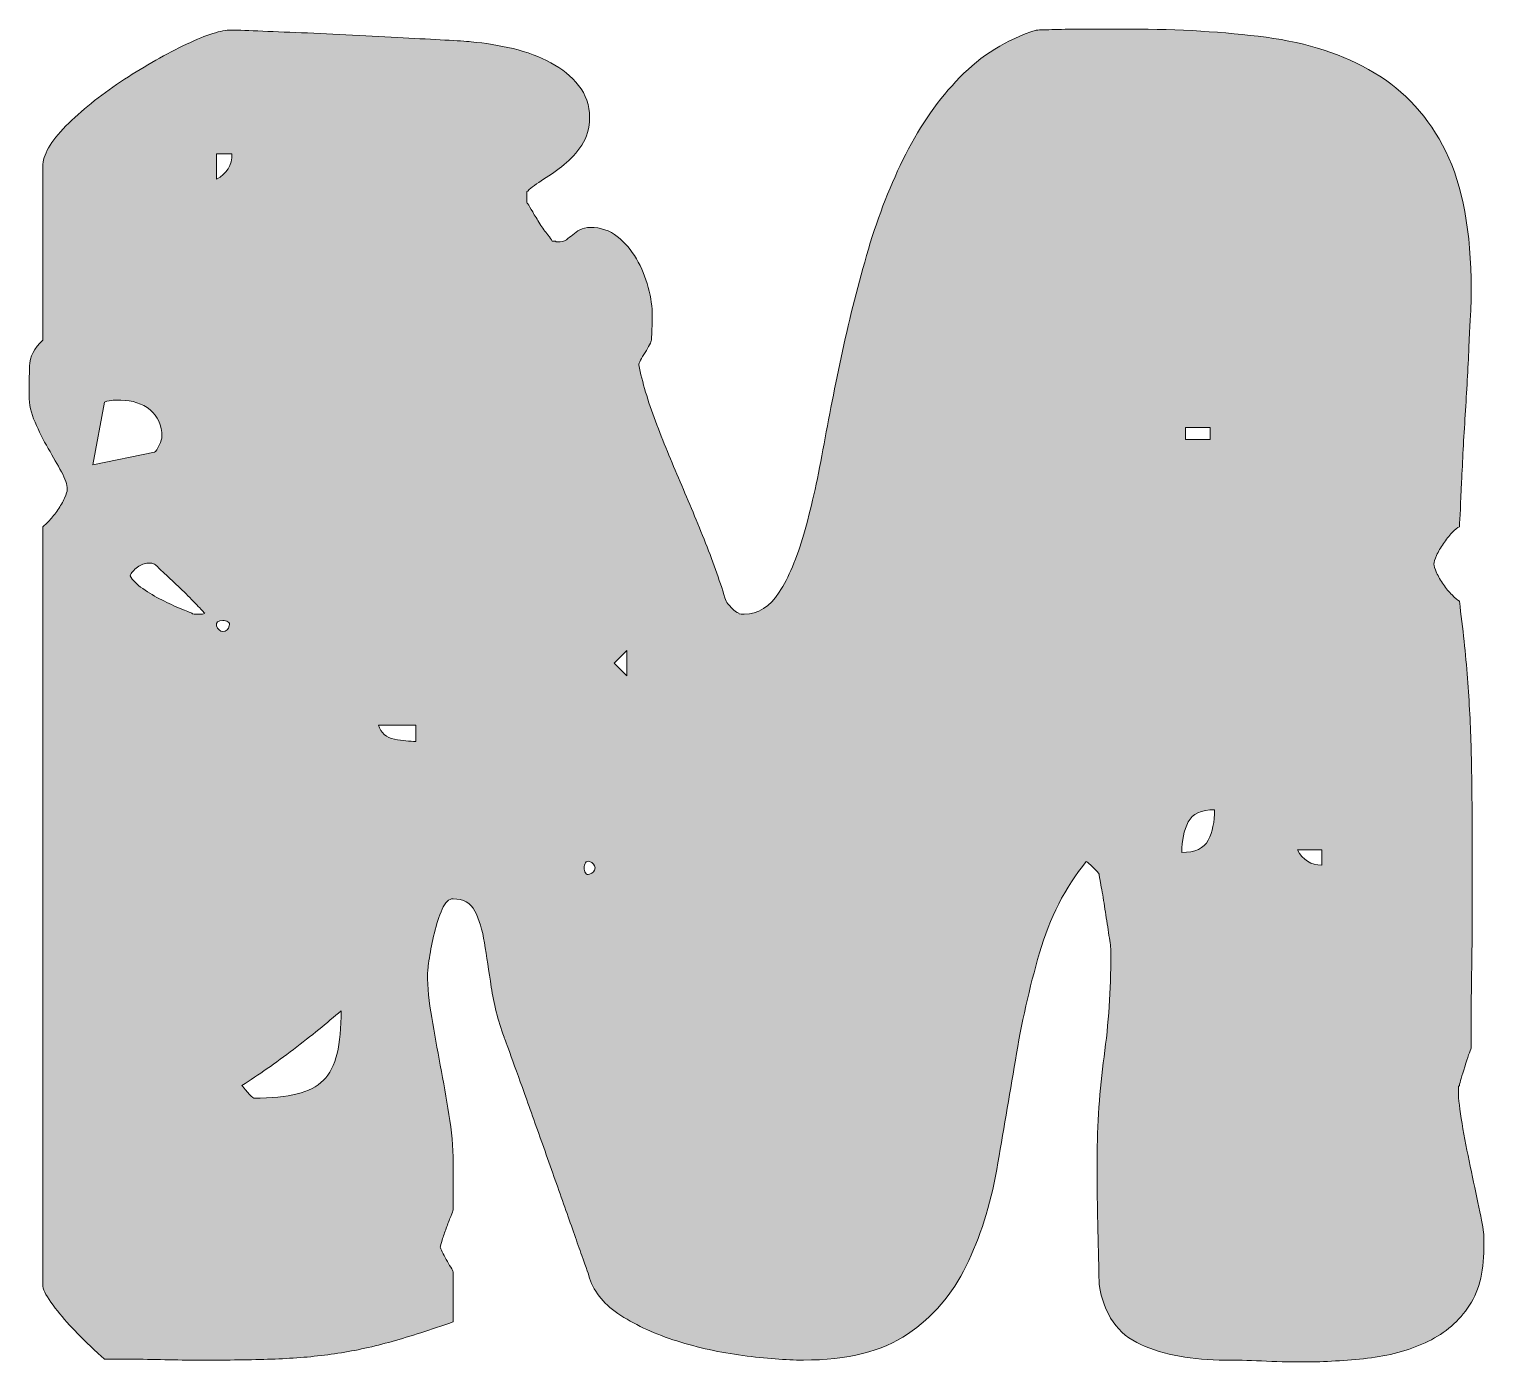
# Model space of a CAD drawing. Header units: inches. Extents: x 187 to 889, y -947 to -118.
# Drawn here: x 410.5 to 495.6, y -766.4 to -688.5 of the extents above; entities that cross this region are included whole.
import ezdxf

# ---------------------------------------------------------------- set-up
doc = ezdxf.new("R2010")
doc.units = ezdxf.units.IN
doc.header["$MEASUREMENT"] = 0
doc.layers.add('Layer 1', color=7, linetype='Continuous')

# ---------------------------------------------------------------- blocks, each defined once
blk = doc.blocks.new('block 33')
at = {"layer": 'Layer 1', "true_color": 0x040404}
h = blk.add_hatch(color=18, dxfattribs=at)
h.dxf.hatch_style = 2
edge = h.paths.add_edge_path()
edge.add_spline(control_points=[(433.777, -743.711), (433.777, -744.528), (433.857, -745.387), (434.017, -746.292), (434.177, -747.197), (434.345, -748.128), (434.522, -749.086), (434.699, -750.044), (434.868, -751.002), (435.028, -751.96), (435.188, -752.918), (435.268, -753.859), (435.268, -754.781), (435.268, -754.781), (435.268, -757.548), (435.268, -757.548), (435.268, -757.585), (435.223, -757.708), (435.135, -757.921), (435.045, -758.134), (434.957, -758.366), (434.868, -758.613), (434.779, -758.862), (434.699, -759.092), (434.629, -759.305), (434.558, -759.518), (434.522, -759.66), (434.522, -759.731), (434.522, -759.767), (434.558, -759.856), (434.629, -759.997), (434.699, -760.139), (434.779, -760.289), (434.868, -760.449), (434.957, -760.609), (435.045, -760.761), (435.135, -760.901), (435.223, -761.044), (435.268, -761.133), (435.268, -761.168), (435.268, -761.168), (435.268, -764.095), (435.268, -764.095), (433.954, -764.557), (432.766, -764.939), (431.702, -765.239), (430.637, -765.539), (429.581, -765.771), (428.535, -765.931), (427.488, -766.091), (426.406, -766.197), (425.288, -766.25), (424.171, -766.304), (422.884, -766.33), (421.43, -766.33), (421.181, -766.33), (420.746, -766.33), (420.126, -766.33), (419.504, -766.33), (418.848, -766.321), (418.157, -766.304), (417.465, -766.285), (416.808, -766.277), (416.187, -766.277), (415.566, -766.277), (415.131, -766.277), (414.883, -766.277), (414.706, -766.134), (414.421, -765.878), (414.032, -765.505), (413.641, -765.133), (413.242, -764.726), (412.834, -764.281), (412.426, -763.838), (412.063, -763.395), (411.743, -762.951), (411.424, -762.508), (411.264, -762.162), (411.264, -761.913), (411.264, -761.913), (411.264, -717.578), (411.264, -717.578), (411.371, -717.508), (411.504, -717.384), (411.663, -717.206), (411.823, -717.029), (411.983, -716.826), (412.142, -716.594), (412.302, -716.364), (412.435, -716.134), (412.542, -715.902), (412.648, -715.672), (412.701, -715.503), (412.701, -715.396), (412.701, -715.113), (412.585, -714.767), (412.355, -714.358), (412.124, -713.951), (411.867, -713.499), (411.584, -713.001), (411.299, -712.505), (411.043, -711.99), (410.812, -711.458), (410.582, -710.925), (410.466, -710.412), (410.466, -709.914), (410.466, -709.312), (410.475, -708.736), (410.492, -708.184), (410.511, -707.635), (410.768, -707.129), (411.264, -706.668), (411.264, -706.668), (411.264, -696.502), (411.264, -696.502), (411.264, -695.829), (411.717, -695.038), (412.621, -694.134), (413.526, -693.229), (414.591, -692.37), (415.815, -691.552), (417.039, -690.737), (418.253, -690.035), (419.46, -689.45), (420.667, -688.865), (421.571, -688.555), (422.175, -688.519), (422.529, -688.519), (423.088, -688.538), (423.851, -688.572), (424.614, -688.608), (425.465, -688.644), (426.406, -688.678), (427.346, -688.714), (428.339, -688.758), (429.386, -688.811), (430.433, -688.865), (431.418, -688.918), (432.34, -688.971), (433.262, -689.024), (434.079, -689.07), (434.789, -689.104), (435.498, -689.14), (436.013, -689.176), (436.332, -689.211), (437.148, -689.283), (437.964, -689.416), (438.78, -689.61), (439.596, -689.805), (440.332, -690.081), (440.989, -690.435), (441.645, -690.79), (442.187, -691.233), (442.612, -691.765), (443.038, -692.297), (443.251, -692.919), (443.251, -693.628), (443.251, -694.267), (443.1, -694.808), (442.799, -695.251), (442.496, -695.696), (442.15, -696.076), (441.761, -696.396), (441.37, -696.715), (440.971, -697), (440.563, -697.247), (440.155, -697.496), (439.845, -697.726), (439.632, -697.939), (439.596, -697.939), (439.579, -697.985), (439.579, -698.072), (439.579, -698.161), (439.579, -698.241), (439.579, -698.312), (439.579, -698.348), (439.579, -698.41), (439.579, -698.498), (439.579, -698.587), (439.596, -698.65), (439.632, -698.684), (439.702, -698.791), (439.8, -698.95), (439.925, -699.163), (440.048, -699.376), (440.191, -699.608), (440.35, -699.855), (440.51, -700.104), (440.66, -700.317), (440.803, -700.494), (440.944, -700.672), (441.033, -700.796), (441.069, -700.866), (441.069, -700.866), (441.229, -700.866), (441.229, -700.866), (441.264, -700.866), (441.282, -700.876), (441.282, -700.893), (441.282, -700.912), (441.299, -700.92), (441.335, -700.92), (441.335, -700.92), (441.388, -700.92), (441.388, -700.92), (441.601, -700.92), (441.769, -700.876), (441.894, -700.786), (442.017, -700.699), (442.142, -700.6), (442.266, -700.494), (442.39, -700.387), (442.532, -700.29), (442.692, -700.201), (442.852, -700.114), (443.055, -700.068), (443.304, -700.068), (443.907, -700.068), (444.43, -700.247), (444.874, -700.6), (445.317, -700.956), (445.69, -701.391), (445.992, -701.904), (446.293, -702.419), (446.524, -702.978), (446.684, -703.581), (446.844, -704.185), (446.923, -704.734), (446.923, -705.231), (446.923, -705.409), (446.914, -705.683), (446.897, -706.056), (446.879, -706.428), (446.87, -706.633), (446.87, -706.668), (446.87, -706.704), (446.834, -706.793), (446.764, -706.934), (446.692, -707.076), (446.604, -707.226), (446.498, -707.386), (446.391, -707.546), (446.302, -707.698), (446.231, -707.838), (446.16, -707.981), (446.125, -708.07), (446.125, -708.105), (446.338, -709.135), (446.666, -710.233), (447.11, -711.404), (447.553, -712.575), (448.032, -713.756), (448.547, -714.944), (449.061, -716.134), (449.558, -717.331), (450.037, -718.536), (450.516, -719.743), (450.915, -720.878), (451.234, -721.942), (451.27, -722.015), (451.376, -722.138), (451.554, -722.315), (451.731, -722.494), (451.873, -722.6), (451.98, -722.634), (451.98, -722.67), (452.023, -722.688), (452.113, -722.688), (452.201, -722.688), (452.263, -722.688), (452.299, -722.688), (453.114, -722.688), (453.798, -722.262), (454.348, -721.41), (454.897, -720.559), (455.376, -719.424), (455.785, -718.004), (456.193, -716.586), (456.565, -714.944), (456.903, -713.081), (457.239, -711.218), (457.621, -709.294), (458.047, -707.306), (458.473, -705.32), (458.978, -703.334), (459.564, -701.345), (460.149, -699.359), (460.876, -697.506), (461.746, -695.784), (462.615, -694.063), (463.67, -692.564), (464.913, -691.286), (466.154, -690.009), (467.644, -689.087), (469.383, -688.519), (469.596, -688.519), (469.959, -688.511), (470.474, -688.492), (470.989, -688.475), (471.539, -688.465), (472.124, -688.465), (472.71, -688.465), (473.259, -688.465), (473.774, -688.465), (474.288, -688.465), (474.652, -688.465), (474.865, -688.465), (477.739, -688.465), (480.391, -688.625), (482.822, -688.944), (485.252, -689.264), (487.363, -689.956), (489.156, -691.02), (490.947, -692.085), (492.339, -693.62), (493.334, -695.624), (494.327, -697.629), (494.824, -700.317), (494.824, -703.687), (494.824, -703.687), (494.824, -704.485), (494.824, -704.485), (494.788, -704.983), (494.744, -705.852), (494.691, -707.093), (494.637, -708.336), (494.566, -709.648), (494.478, -711.032), (494.388, -712.416), (494.318, -713.729), (494.265, -714.97), (494.212, -716.213), (494.167, -717.082), (494.132, -717.578), (494.025, -717.614), (493.883, -717.73), (493.706, -717.924), (493.528, -718.12), (493.36, -718.333), (493.2, -718.563), (493.041, -718.795), (492.908, -719.025), (492.801, -719.255), (492.695, -719.487), (492.642, -719.654), (492.642, -719.76), (492.642, -719.867), (492.695, -720.036), (492.801, -720.266), (492.908, -720.498), (493.041, -720.728), (493.2, -720.958), (493.36, -721.19), (493.528, -721.393), (493.706, -721.57), (493.883, -721.749), (494.025, -721.872), (494.132, -721.942), (494.345, -723.539), (494.504, -725.039), (494.611, -726.44), (494.717, -727.843), (494.788, -729.234), (494.824, -730.618), (494.859, -732.002), (494.877, -733.404), (494.877, -734.822), (494.877, -736.242), (494.877, -737.75), (494.877, -739.346), (494.877, -739.666), (494.877, -740.243), (494.877, -741.076), (494.877, -741.91), (494.867, -742.798), (494.85, -743.737), (494.832, -744.678), (494.824, -745.556), (494.824, -746.372), (494.824, -747.189), (494.824, -747.755), (494.824, -748.075), (494.752, -748.253), (494.628, -748.617), (494.451, -749.166), (494.273, -749.717), (494.167, -750.08), (494.132, -750.257), (494.096, -750.293), (494.079, -750.346), (494.079, -750.417), (494.079, -750.489), (494.079, -750.559), (494.079, -750.629), (494.079, -751.055), (494.149, -751.677), (494.292, -752.492), (494.433, -753.31), (494.593, -754.142), (494.771, -754.994), (494.947, -755.845), (495.116, -756.644), (495.276, -757.389), (495.436, -758.134), (495.533, -758.666), (495.569, -758.985), (495.569, -758.985), (495.569, -759.784), (495.569, -759.784), (495.569, -761.24), (495.25, -762.411), (494.611, -763.296), (493.972, -764.184), (493.147, -764.859), (492.136, -765.319), (491.125, -765.779), (489.998, -766.081), (488.756, -766.224), (487.514, -766.364), (486.272, -766.437), (485.031, -766.437), (484.179, -766.437), (483.354, -766.418), (482.556, -766.383), (481.758, -766.347), (481.056, -766.33), (480.454, -766.33), (478.502, -766.33), (476.852, -766.028), (475.504, -765.425), (474.155, -764.823), (473.339, -763.652), (473.056, -761.913), (473.056, -761.629), (473.046, -761.141), (473.029, -760.449), (473.011, -759.757), (472.993, -759.031), (472.976, -758.267), (472.958, -757.505), (472.949, -756.777), (472.949, -756.085), (472.949, -755.393), (472.949, -754.906), (472.949, -754.621), (472.949, -752.528), (473.082, -750.515), (473.348, -748.58), (473.615, -746.647), (473.748, -744.669), (473.748, -742.646), (473.748, -742.646), (473.748, -742.274), (473.748, -742.274), (473.711, -741.99), (473.658, -741.618), (473.588, -741.156), (473.517, -740.696), (473.445, -740.234), (473.375, -739.772), (473.304, -739.312), (473.232, -738.894), (473.162, -738.521), (473.091, -738.149), (473.056, -737.945), (473.056, -737.909), (473.02, -737.839), (472.905, -737.706), (472.71, -737.51), (472.514, -737.316), (472.381, -737.2), (472.311, -737.164), (471.068, -738.691), (470.155, -740.473), (469.57, -742.513), (468.984, -744.555), (468.514, -746.647), (468.159, -748.793), (467.804, -750.941), (467.441, -753.07), (467.068, -755.18), (466.696, -757.292), (466.101, -759.172), (465.285, -760.822), (464.469, -762.472), (463.324, -763.802), (461.852, -764.813), (460.379, -765.825), (458.348, -766.33), (455.758, -766.33), (454.729, -766.33), (453.55, -766.241), (452.219, -766.064), (450.888, -765.885), (449.602, -765.602), (448.36, -765.213), (447.118, -764.823), (446.027, -764.327), (445.087, -763.722), (444.146, -763.12), (443.534, -762.392), (443.251, -761.54), (443.215, -761.399), (443.065, -760.955), (442.799, -760.21), (442.532, -759.464), (442.222, -758.586), (441.867, -757.575), (441.512, -756.564), (441.131, -755.482), (440.723, -754.328), (440.314, -753.177), (439.933, -752.103), (439.579, -751.109), (439.223, -750.116), (438.922, -749.272), (438.674, -748.58), (438.425, -747.889), (438.283, -747.508), (438.248, -747.436), (437.893, -746.444), (437.645, -745.467), (437.503, -744.509), (437.36, -743.551), (437.227, -742.692), (437.104, -741.928), (436.979, -741.165), (436.793, -740.544), (436.545, -740.065), (436.296, -739.586), (435.87, -739.346), (435.268, -739.346), (435.019, -739.346), (434.806, -739.552), (434.629, -739.958), (434.451, -740.367), (434.3, -740.829), (434.177, -741.342), (434.052, -741.857), (433.954, -742.346), (433.884, -742.806), (433.813, -743.268), (433.777, -743.57), (433.777, -743.711)], knot_values=[0, 0, 0, 0, 1, 1, 1, 2, 2, 2, 3, 3, 3, 4, 4, 4, 5, 5, 5, 6, 6, 6, 7, 7, 7, 8, 8, 8, 9, 9, 9, 10, 10, 10, 11, 11, 11, 12, 12, 12, 13, 13, 13, 14, 14, 14, 15, 15, 15, 16, 16, 16, 17, 17, 17, 18, 18, 18, 19, 19, 19, 20, 20, 20, 21, 21, 21, 22, 22, 22, 23, 23, 23, 24, 24, 24, 25, 25, 25, 26, 26, 26, 27, 27, 27, 28, 28, 28, 29, 29, 29, 30, 30, 30, 31, 31, 31, 32, 32, 32, 33, 33, 33, 34, 34, 34, 35, 35, 35, 36, 36, 36, 37, 37, 37, 38, 38, 38, 39, 39, 39, 40, 40, 40, 41, 41, 41, 42, 42, 42, 43, 43, 43, 44, 44, 44, 45, 45, 45, 46, 46, 46, 47, 47, 47, 48, 48, 48, 49, 49, 49, 50, 50, 50, 51, 51, 51, 52, 52, 52, 53, 53, 53, 54, 54, 54, 55, 55, 55, 56, 56, 56, 57, 57, 57, 58, 58, 58, 59, 59, 59, 60, 60, 60, 61, 61, 61, 62, 62, 62, 63, 63, 63, 64, 64, 64, 65, 65, 65, 66, 66, 66, 67, 67, 67, 68, 68, 68, 69, 69, 69, 70, 70, 70, 71, 71, 71, 72, 72, 72, 73, 73, 73, 74, 74, 74, 75, 75, 75, 76, 76, 76, 77, 77, 77, 78, 78, 78, 79, 79, 79, 80, 80, 80, 81, 81, 81, 82, 82, 82, 83, 83, 83, 84, 84, 84, 85, 85, 85, 86, 86, 86, 87, 87, 87, 88, 88, 88, 89, 89, 89, 90, 90, 90, 91, 91, 91, 92, 92, 92, 93, 93, 93, 94, 94, 94, 95, 95, 95, 96, 96, 96, 97, 97, 97, 98, 98, 98, 99, 99, 99, 100, 100, 100, 101, 101, 101, 102, 102, 102, 103, 103, 103, 104, 104, 104, 105, 105, 105, 106, 106, 106, 107, 107, 107, 108, 108, 108, 109, 109, 109, 110, 110, 110, 111, 111, 111, 112, 112, 112, 113, 113, 113, 114, 114, 114, 115, 115, 115, 116, 116, 116, 117, 117, 117, 118, 118, 118, 119, 119, 119, 120, 120, 120, 121, 121, 121, 122, 122, 122, 123, 123, 123, 124, 124, 124, 125, 125, 125, 126, 126, 126, 127, 127, 127, 128, 128, 128, 129, 129, 129, 130, 130, 130, 131, 131, 131, 132, 132, 132, 133, 133, 133, 134, 134, 134, 135, 135, 135, 136, 136, 136, 137, 137, 137, 138, 138, 138, 139, 139, 139, 140, 140, 140, 141, 141, 141, 142, 142, 142, 143, 143, 143, 144, 144, 144, 145, 145, 145, 146, 146, 146, 147, 147, 147, 148, 148, 148, 149, 149, 149, 150, 150, 150, 151, 151, 151, 152, 152, 152, 153, 153, 153, 154, 154, 154, 155, 155, 155, 156, 156, 156, 157, 157, 157, 158, 158, 158, 159, 159, 159, 160, 160, 160, 161, 161, 161, 162, 162, 162, 163, 163, 163, 164, 164, 164, 165, 165, 165, 166, 166, 166, 167, 167, 167, 168, 168, 168, 169, 169, 169, 170, 170, 170, 171, 171, 171, 172, 172, 172, 173, 173, 173, 174, 174, 174, 175, 175, 175, 176, 176, 176, 177, 177, 177, 178, 178, 178, 179, 179, 179, 180, 180, 180, 181, 181, 181, 181], degree=3, periodic=1)
edge = h.paths.add_edge_path()
edge.add_spline(control_points=[(417.811, -713.214), (417.881, -713.18), (417.97, -713.047), (418.077, -712.815), (418.183, -712.585), (418.236, -712.416), (418.236, -712.309), (418.236, -711.636), (418.005, -711.112), (417.544, -710.739), (417.083, -710.367), (416.515, -710.18), (415.841, -710.18), (415.699, -710.18), (415.549, -710.18), (415.389, -710.18), (415.229, -710.18), (415.06, -710.216), (414.883, -710.287), (414.883, -710.287), (414.191, -713.959), (414.191, -713.959), (414.191, -713.959), (417.811, -713.214), (417.811, -713.214)], knot_values=[0, 0, 0, 0, 1, 1, 1, 2, 2, 2, 3, 3, 3, 4, 4, 4, 5, 5, 5, 6, 6, 6, 7, 7, 7, 8, 8, 8, 8], degree=3, periodic=1)
edge = h.paths.add_edge_path()
edge.add_spline(control_points=[(420.365, -722.688), (420.4, -722.688), (420.462, -722.688), (420.552, -722.688), (420.64, -722.688), (420.702, -722.67), (420.738, -722.634), (420.631, -722.528), (420.445, -722.334), (420.179, -722.049), (419.913, -721.766), (419.62, -721.473), (419.301, -721.171), (418.981, -720.87), (418.679, -720.585), (418.396, -720.319), (418.112, -720.053), (417.917, -719.867), (417.811, -719.76), (417.811, -719.76), (417.651, -719.707), (417.651, -719.707), (417.651, -719.707), (417.438, -719.707), (417.438, -719.707), (417.225, -719.707), (417.012, -719.787), (416.799, -719.947), (416.586, -720.106), (416.444, -720.275), (416.374, -720.452), (416.515, -720.701), (416.763, -720.95), (417.119, -721.197), (417.473, -721.446), (417.846, -721.669), (418.236, -721.863), (418.626, -722.058), (418.99, -722.228), (419.327, -722.368), (419.664, -722.511), (419.886, -722.6), (419.993, -722.634), (419.993, -722.67), (420.036, -722.688), (420.126, -722.688), (420.214, -722.688), (420.294, -722.688), (420.365, -722.688)], knot_values=[0, 0, 0, 0, 1, 1, 1, 2, 2, 2, 3, 3, 3, 4, 4, 4, 5, 5, 5, 6, 6, 6, 7, 7, 7, 8, 8, 8, 9, 9, 9, 10, 10, 10, 11, 11, 11, 12, 12, 12, 13, 13, 13, 14, 14, 14, 15, 15, 15, 16, 16, 16, 16], degree=3, periodic=1)
edge = h.paths.add_edge_path()
edge.add_spline(control_points=[(422.175, -723.379), (422.21, -723.273), (422.183, -723.193), (422.095, -723.14), (422.006, -723.087), (421.909, -723.06), (421.802, -723.06), (421.518, -723.06), (421.394, -723.167), (421.43, -723.379), (421.5, -723.592), (421.625, -723.699), (421.802, -723.699), (422.015, -723.699), (422.139, -723.592), (422.175, -723.379)], knot_values=[0, 0, 0, 0, 1, 1, 1, 2, 2, 2, 3, 3, 3, 4, 4, 4, 5, 5, 5, 5], degree=3, periodic=1)
edge = h.paths.add_edge_path()
edge.add_spline(control_points=[(421.43, -697.247), (422.032, -696.928), (422.334, -696.432), (422.334, -695.757), (422.334, -695.757), (421.43, -695.757), (421.43, -695.757), (421.43, -695.757), (421.43, -697.247), (421.43, -697.247)], knot_values=[0, 0, 0, 0, 1, 1, 1, 2, 2, 2, 3, 3, 3, 3], degree=3, periodic=1)
edge = h.paths.add_edge_path()
edge.add_spline(control_points=[(423.612, -751.002), (424.64, -751.002), (425.483, -750.922), (426.14, -750.763), (426.796, -750.603), (427.311, -750.337), (427.683, -749.964), (428.056, -749.592), (428.322, -749.069), (428.482, -748.394), (428.641, -747.721), (428.721, -746.887), (428.721, -745.893), (427.905, -746.604), (426.973, -747.356), (425.927, -748.155), (424.88, -748.953), (423.878, -749.654), (422.92, -750.257), (422.955, -750.329), (423.062, -750.462), (423.239, -750.656), (423.416, -750.852), (423.541, -750.968), (423.612, -751.002)], knot_values=[0, 0, 0, 0, 1, 1, 1, 2, 2, 2, 3, 3, 3, 4, 4, 4, 5, 5, 5, 6, 6, 6, 7, 7, 7, 8, 8, 8, 8], degree=3, periodic=1)
edge = h.paths.add_edge_path()
edge.add_spline(control_points=[(430.903, -729.181), (431.045, -729.643), (431.356, -729.918), (431.835, -730.006), (432.314, -730.095), (432.73, -730.139), (433.085, -730.139), (433.085, -730.139), (433.085, -729.181), (433.085, -729.181), (433.085, -729.181), (430.903, -729.181), (430.903, -729.181)], knot_values=[0, 0, 0, 0, 1, 1, 1, 2, 2, 2, 3, 3, 3, 4, 4, 4, 4], degree=3, periodic=1)
edge = h.paths.add_edge_path()
edge.add_spline(control_points=[(443.251, -737.164), (443.145, -737.13), (443.065, -737.157), (443.011, -737.244), (442.958, -737.333), (442.932, -737.43), (442.932, -737.537), (442.932, -737.643), (442.958, -737.742), (443.011, -737.829), (443.065, -737.919), (443.145, -737.945), (443.251, -737.909), (443.464, -737.839), (443.57, -737.715), (443.57, -737.537), (443.57, -737.36), (443.464, -737.236), (443.251, -737.164)], knot_values=[0, 0, 0, 0, 1, 1, 1, 2, 2, 2, 3, 3, 3, 4, 4, 4, 5, 5, 5, 6, 6, 6, 6], degree=3, periodic=1)
h.paths.add_polyline_path([(445.433, -726.307), (445.433, -724.817), (444.688, -725.562)])
edge = h.paths.add_edge_path()
edge.add_spline(control_points=[(479.815, -734.13), (479.034, -734.13), (478.52, -734.37), (478.272, -734.849), (478.023, -735.328), (477.899, -735.923), (477.899, -736.632), (478.679, -736.632), (479.193, -736.392), (479.442, -735.913), (479.69, -735.434), (479.815, -734.841), (479.815, -734.13)], knot_values=[0, 0, 0, 0, 1, 1, 1, 2, 2, 2, 3, 3, 3, 4, 4, 4, 4], degree=3, periodic=1)
h.paths.add_polyline_path([(478.112, -712.469), (479.549, -712.469), (479.549, -711.777), (478.112, -711.777)])
edge = h.paths.add_edge_path()
edge.add_spline(control_points=[(484.658, -736.472), (484.978, -737.077), (485.457, -737.377), (486.095, -737.377), (486.095, -737.377), (486.095, -736.472), (486.095, -736.472), (486.095, -736.472), (484.658, -736.472), (484.658, -736.472)], knot_values=[0, 0, 0, 0, 1, 1, 1, 2, 2, 2, 3, 3, 3, 3], degree=3, periodic=1)
at = {"layer": 'Layer 1', "lineweight": 0}
for points in [[(478.112, -712.469), (479.549, -712.469), (479.549, -711.777), (478.112, -711.777), (478.112, -712.469)], [(445.433, -726.307), (445.433, -724.817), (444.688, -725.562), (445.433, -726.307)]]:
    blk.add_lwpolyline(points, dxfattribs=at)
for points, knots in [([(433.777, -743.711), (433.777, -744.528), (433.857, -745.387), (434.017, -746.292), (434.177, -747.197), (434.345, -748.128), (434.522, -749.086), (434.699, -750.044), (434.868, -751.002), (435.028, -751.96), (435.188, -752.918), (435.268, -753.859), (435.268, -754.781), (435.268, -754.781), (435.268, -757.548), (435.268, -757.548), (435.268, -757.585), (435.223, -757.708), (435.135, -757.921), (435.045, -758.134), (434.957, -758.366), (434.868, -758.613), (434.779, -758.862), (434.699, -759.092), (434.629, -759.305), (434.558, -759.518), (434.522, -759.66), (434.522, -759.731), (434.522, -759.767), (434.558, -759.856), (434.629, -759.997), (434.699, -760.139), (434.779, -760.289), (434.868, -760.449), (434.957, -760.609), (435.045, -760.761), (435.135, -760.901), (435.223, -761.044), (435.268, -761.133), (435.268, -761.168), (435.268, -761.168), (435.268, -764.095), (435.268, -764.095), (433.954, -764.557), (432.766, -764.939), (431.702, -765.239), (430.637, -765.539), (429.581, -765.771), (428.535, -765.931), (427.488, -766.091), (426.406, -766.197), (425.288, -766.25), (424.171, -766.304), (422.884, -766.33), (421.43, -766.33), (421.181, -766.33), (420.746, -766.33), (420.126, -766.33), (419.504, -766.33), (418.848, -766.321), (418.157, -766.304), (417.465, -766.285), (416.808, -766.277), (416.187, -766.277), (415.566, -766.277), (415.131, -766.277), (414.883, -766.277), (414.706, -766.134), (414.421, -765.878), (414.032, -765.505), (413.641, -765.133), (413.242, -764.726), (412.834, -764.281), (412.426, -763.838), (412.063, -763.395), (411.743, -762.951), (411.424, -762.508), (411.264, -762.162), (411.264, -761.913), (411.264, -761.913), (411.264, -717.578), (411.264, -717.578), (411.371, -717.508), (411.504, -717.384), (411.663, -717.206), (411.823, -717.029), (411.983, -716.826), (412.142, -716.594), (412.302, -716.364), (412.435, -716.134), (412.542, -715.902), (412.648, -715.672), (412.701, -715.503), (412.701, -715.396), (412.701, -715.113), (412.585, -714.767), (412.355, -714.358), (412.124, -713.951), (411.867, -713.499), (411.584, -713.001), (411.299, -712.505), (411.043, -711.99), (410.812, -711.458), (410.582, -710.925), (410.466, -710.412), (410.466, -709.914), (410.466, -709.312), (410.475, -708.736), (410.492, -708.184), (410.511, -707.635), (410.768, -707.129), (411.264, -706.668), (411.264, -706.668), (411.264, -696.502), (411.264, -696.502), (411.264, -695.829), (411.717, -695.038), (412.621, -694.134), (413.526, -693.229), (414.591, -692.37), (415.815, -691.552), (417.039, -690.737), (418.253, -690.035), (419.46, -689.45), (420.667, -688.865), (421.571, -688.555), (422.175, -688.519), (422.529, -688.519), (423.088, -688.538), (423.851, -688.572), (424.614, -688.608), (425.465, -688.644), (426.406, -688.678), (427.346, -688.714), (428.339, -688.758), (429.386, -688.811), (430.433, -688.865), (431.418, -688.918), (432.34, -688.971), (433.262, -689.024), (434.079, -689.07), (434.789, -689.104), (435.498, -689.14), (436.013, -689.176), (436.332, -689.211), (437.148, -689.283), (437.964, -689.416), (438.78, -689.61), (439.596, -689.805), (440.332, -690.081), (440.989, -690.435), (441.645, -690.79), (442.187, -691.233), (442.612, -691.765), (443.038, -692.297), (443.251, -692.919), (443.251, -693.628), (443.251, -694.267), (443.1, -694.808), (442.799, -695.251), (442.496, -695.696), (442.15, -696.076), (441.761, -696.396), (441.37, -696.715), (440.971, -697), (440.563, -697.247), (440.155, -697.496), (439.845, -697.726), (439.632, -697.939), (439.596, -697.939), (439.579, -697.985), (439.579, -698.072), (439.579, -698.161), (439.579, -698.241), (439.579, -698.312), (439.579, -698.348), (439.579, -698.41), (439.579, -698.498), (439.579, -698.587), (439.596, -698.65), (439.632, -698.684), (439.702, -698.791), (439.8, -698.95), (439.925, -699.163), (440.048, -699.376), (440.191, -699.608), (440.35, -699.855), (440.51, -700.104), (440.66, -700.317), (440.803, -700.494), (440.944, -700.672), (441.033, -700.796), (441.069, -700.866), (441.069, -700.866), (441.229, -700.866), (441.229, -700.866), (441.264, -700.866), (441.282, -700.876), (441.282, -700.893), (441.282, -700.912), (441.299, -700.92), (441.335, -700.92), (441.335, -700.92), (441.388, -700.92), (441.388, -700.92), (441.601, -700.92), (441.769, -700.876), (441.894, -700.786), (442.017, -700.699), (442.142, -700.6), (442.266, -700.494), (442.39, -700.387), (442.532, -700.29), (442.692, -700.201), (442.852, -700.114), (443.055, -700.068), (443.304, -700.068), (443.907, -700.068), (444.43, -700.247), (444.874, -700.6), (445.317, -700.956), (445.69, -701.391), (445.992, -701.904), (446.293, -702.419), (446.524, -702.978), (446.684, -703.581), (446.844, -704.185), (446.923, -704.734), (446.923, -705.231), (446.923, -705.409), (446.914, -705.683), (446.897, -706.056), (446.879, -706.428), (446.87, -706.633), (446.87, -706.668), (446.87, -706.704), (446.834, -706.793), (446.764, -706.934), (446.692, -707.076), (446.604, -707.226), (446.498, -707.386), (446.391, -707.546), (446.302, -707.698), (446.231, -707.838), (446.16, -707.981), (446.125, -708.07), (446.125, -708.105), (446.338, -709.135), (446.666, -710.233), (447.11, -711.404), (447.553, -712.575), (448.032, -713.756), (448.547, -714.944), (449.061, -716.134), (449.558, -717.331), (450.037, -718.536), (450.516, -719.743), (450.915, -720.878), (451.234, -721.942), (451.27, -722.015), (451.376, -722.138), (451.554, -722.315), (451.731, -722.494), (451.873, -722.6), (451.98, -722.634), (451.98, -722.67), (452.023, -722.688), (452.113, -722.688), (452.201, -722.688), (452.263, -722.688), (452.299, -722.688), (453.114, -722.688), (453.798, -722.262), (454.348, -721.41), (454.897, -720.559), (455.376, -719.424), (455.785, -718.004), (456.193, -716.586), (456.565, -714.944), (456.903, -713.081), (457.239, -711.218), (457.621, -709.294), (458.047, -707.306), (458.473, -705.32), (458.978, -703.334), (459.564, -701.345), (460.149, -699.359), (460.876, -697.506), (461.746, -695.784), (462.615, -694.063), (463.67, -692.564), (464.913, -691.286), (466.154, -690.009), (467.644, -689.087), (469.383, -688.519), (469.596, -688.519), (469.959, -688.511), (470.474, -688.492), (470.989, -688.475), (471.539, -688.465), (472.124, -688.465), (472.71, -688.465), (473.259, -688.465), (473.774, -688.465), (474.288, -688.465), (474.652, -688.465), (474.865, -688.465), (477.739, -688.465), (480.391, -688.625), (482.822, -688.944), (485.252, -689.264), (487.363, -689.956), (489.156, -691.02), (490.947, -692.085), (492.339, -693.62), (493.334, -695.624), (494.327, -697.629), (494.824, -700.317), (494.824, -703.687), (494.824, -703.687), (494.824, -704.485), (494.824, -704.485), (494.788, -704.983), (494.744, -705.852), (494.691, -707.093), (494.637, -708.336), (494.566, -709.648), (494.478, -711.032), (494.388, -712.416), (494.318, -713.729), (494.265, -714.97), (494.212, -716.213), (494.167, -717.082), (494.132, -717.578), (494.025, -717.614), (493.883, -717.73), (493.706, -717.924), (493.528, -718.12), (493.36, -718.333), (493.2, -718.563), (493.041, -718.795), (492.908, -719.025), (492.801, -719.255), (492.695, -719.487), (492.642, -719.654), (492.642, -719.76), (492.642, -719.867), (492.695, -720.036), (492.801, -720.266), (492.908, -720.498), (493.041, -720.728), (493.2, -720.958), (493.36, -721.19), (493.528, -721.393), (493.706, -721.57), (493.883, -721.749), (494.025, -721.872), (494.132, -721.942), (494.345, -723.539), (494.504, -725.039), (494.611, -726.44), (494.717, -727.843), (494.788, -729.234), (494.824, -730.618), (494.859, -732.002), (494.877, -733.404), (494.877, -734.822), (494.877, -736.242), (494.877, -737.75), (494.877, -739.346), (494.877, -739.666), (494.877, -740.243), (494.877, -741.076), (494.877, -741.91), (494.867, -742.798), (494.85, -743.737), (494.832, -744.678), (494.824, -745.556), (494.824, -746.372), (494.824, -747.189), (494.824, -747.755), (494.824, -748.075), (494.752, -748.253), (494.628, -748.617), (494.451, -749.166), (494.273, -749.717), (494.167, -750.08), (494.132, -750.257), (494.096, -750.293), (494.079, -750.346), (494.079, -750.417), (494.079, -750.489), (494.079, -750.559), (494.079, -750.629), (494.079, -751.055), (494.149, -751.677), (494.292, -752.492), (494.433, -753.31), (494.593, -754.142), (494.771, -754.994), (494.947, -755.845), (495.116, -756.644), (495.276, -757.389), (495.436, -758.134), (495.533, -758.666), (495.569, -758.985), (495.569, -758.985), (495.569, -759.784), (495.569, -759.784), (495.569, -761.24), (495.25, -762.411), (494.611, -763.296), (493.972, -764.184), (493.147, -764.859), (492.136, -765.319), (491.125, -765.779), (489.998, -766.081), (488.756, -766.224), (487.514, -766.364), (486.272, -766.437), (485.031, -766.437), (484.179, -766.437), (483.354, -766.418), (482.556, -766.383), (481.758, -766.347), (481.056, -766.33), (480.454, -766.33), (478.502, -766.33), (476.852, -766.028), (475.504, -765.425), (474.155, -764.823), (473.339, -763.652), (473.056, -761.913), (473.056, -761.629), (473.046, -761.141), (473.029, -760.449), (473.011, -759.757), (472.993, -759.031), (472.976, -758.267), (472.958, -757.505), (472.949, -756.777), (472.949, -756.085), (472.949, -755.393), (472.949, -754.906), (472.949, -754.621), (472.949, -752.528), (473.082, -750.515), (473.348, -748.58), (473.615, -746.647), (473.748, -744.669), (473.748, -742.646), (473.748, -742.646), (473.748, -742.274), (473.748, -742.274), (473.711, -741.99), (473.658, -741.618), (473.588, -741.156), (473.517, -740.696), (473.445, -740.234), (473.375, -739.772), (473.304, -739.312), (473.232, -738.894), (473.162, -738.521), (473.091, -738.149), (473.056, -737.945), (473.056, -737.909), (473.02, -737.839), (472.905, -737.706), (472.71, -737.51), (472.514, -737.316), (472.381, -737.2), (472.311, -737.164), (471.068, -738.691), (470.155, -740.473), (469.57, -742.513), (468.984, -744.555), (468.514, -746.647), (468.159, -748.793), (467.804, -750.941), (467.441, -753.07), (467.068, -755.18), (466.696, -757.292), (466.101, -759.172), (465.285, -760.822), (464.469, -762.472), (463.324, -763.802), (461.852, -764.813), (460.379, -765.825), (458.348, -766.33), (455.758, -766.33), (454.729, -766.33), (453.55, -766.241), (452.219, -766.064), (450.888, -765.885), (449.602, -765.602), (448.36, -765.213), (447.118, -764.823), (446.027, -764.327), (445.087, -763.722), (444.146, -763.12), (443.534, -762.392), (443.251, -761.54), (443.215, -761.399), (443.065, -760.955), (442.799, -760.21), (442.532, -759.464), (442.222, -758.586), (441.867, -757.575), (441.512, -756.564), (441.131, -755.482), (440.723, -754.328), (440.314, -753.177), (439.933, -752.103), (439.579, -751.109), (439.223, -750.116), (438.922, -749.272), (438.674, -748.58), (438.425, -747.889), (438.283, -747.508), (438.248, -747.436), (437.893, -746.444), (437.645, -745.467), (437.503, -744.509), (437.36, -743.551), (437.227, -742.692), (437.104, -741.928), (436.979, -741.165), (436.793, -740.544), (436.545, -740.065), (436.296, -739.586), (435.87, -739.346), (435.268, -739.346), (435.019, -739.346), (434.806, -739.552), (434.629, -739.958), (434.451, -740.367), (434.3, -740.829), (434.177, -741.342), (434.052, -741.857), (433.954, -742.346), (433.884, -742.806), (433.813, -743.268), (433.777, -743.57), (433.777, -743.711)], [0, 0, 0, 0, 1, 1, 1, 2, 2, 2, 3, 3, 3, 4, 4, 4, 5, 5, 5, 6, 6, 6, 7, 7, 7, 8, 8, 8, 9, 9, 9, 10, 10, 10, 11, 11, 11, 12, 12, 12, 13, 13, 13, 14, 14, 14, 15, 15, 15, 16, 16, 16, 17, 17, 17, 18, 18, 18, 19, 19, 19, 20, 20, 20, 21, 21, 21, 22, 22, 22, 23, 23, 23, 24, 24, 24, 25, 25, 25, 26, 26, 26, 27, 27, 27, 28, 28, 28, 29, 29, 29, 30, 30, 30, 31, 31, 31, 32, 32, 32, 33, 33, 33, 34, 34, 34, 35, 35, 35, 36, 36, 36, 37, 37, 37, 38, 38, 38, 39, 39, 39, 40, 40, 40, 41, 41, 41, 42, 42, 42, 43, 43, 43, 44, 44, 44, 45, 45, 45, 46, 46, 46, 47, 47, 47, 48, 48, 48, 49, 49, 49, 50, 50, 50, 51, 51, 51, 52, 52, 52, 53, 53, 53, 54, 54, 54, 55, 55, 55, 56, 56, 56, 57, 57, 57, 58, 58, 58, 59, 59, 59, 60, 60, 60, 61, 61, 61, 62, 62, 62, 63, 63, 63, 64, 64, 64, 65, 65, 65, 66, 66, 66, 67, 67, 67, 68, 68, 68, 69, 69, 69, 70, 70, 70, 71, 71, 71, 72, 72, 72, 73, 73, 73, 74, 74, 74, 75, 75, 75, 76, 76, 76, 77, 77, 77, 78, 78, 78, 79, 79, 79, 80, 80, 80, 81, 81, 81, 82, 82, 82, 83, 83, 83, 84, 84, 84, 85, 85, 85, 86, 86, 86, 87, 87, 87, 88, 88, 88, 89, 89, 89, 90, 90, 90, 91, 91, 91, 92, 92, 92, 93, 93, 93, 94, 94, 94, 95, 95, 95, 96, 96, 96, 97, 97, 97, 98, 98, 98, 99, 99, 99, 100, 100, 100, 101, 101, 101, 102, 102, 102, 103, 103, 103, 104, 104, 104, 105, 105, 105, 106, 106, 106, 107, 107, 107, 108, 108, 108, 109, 109, 109, 110, 110, 110, 111, 111, 111, 112, 112, 112, 113, 113, 113, 114, 114, 114, 115, 115, 115, 116, 116, 116, 117, 117, 117, 118, 118, 118, 119, 119, 119, 120, 120, 120, 121, 121, 121, 122, 122, 122, 123, 123, 123, 124, 124, 124, 125, 125, 125, 126, 126, 126, 127, 127, 127, 128, 128, 128, 129, 129, 129, 130, 130, 130, 131, 131, 131, 132, 132, 132, 133, 133, 133, 134, 134, 134, 135, 135, 135, 136, 136, 136, 137, 137, 137, 138, 138, 138, 139, 139, 139, 140, 140, 140, 141, 141, 141, 142, 142, 142, 143, 143, 143, 144, 144, 144, 145, 145, 145, 146, 146, 146, 147, 147, 147, 148, 148, 148, 149, 149, 149, 150, 150, 150, 151, 151, 151, 152, 152, 152, 153, 153, 153, 154, 154, 154, 155, 155, 155, 156, 156, 156, 157, 157, 157, 158, 158, 158, 159, 159, 159, 160, 160, 160, 161, 161, 161, 162, 162, 162, 163, 163, 163, 164, 164, 164, 165, 165, 165, 166, 166, 166, 167, 167, 167, 168, 168, 168, 169, 169, 169, 170, 170, 170, 171, 171, 171, 172, 172, 172, 173, 173, 173, 174, 174, 174, 175, 175, 175, 176, 176, 176, 177, 177, 177, 178, 178, 178, 179, 179, 179, 180, 180, 180, 181, 181, 181, 181]), ([(421.43, -697.247), (422.032, -696.928), (422.334, -696.432), (422.334, -695.757), (422.334, -695.757), (421.43, -695.757), (421.43, -695.757), (421.43, -695.757), (421.43, -697.247), (421.43, -697.247)], [0, 0, 0, 0, 1, 1, 1, 2, 2, 2, 3, 3, 3, 3]), ([(417.811, -713.214), (417.881, -713.18), (417.97, -713.047), (418.077, -712.815), (418.183, -712.585), (418.236, -712.416), (418.236, -712.309), (418.236, -711.636), (418.005, -711.112), (417.544, -710.739), (417.083, -710.367), (416.515, -710.18), (415.841, -710.18), (415.699, -710.18), (415.549, -710.18), (415.389, -710.18), (415.229, -710.18), (415.06, -710.216), (414.883, -710.287), (414.883, -710.287), (414.191, -713.959), (414.191, -713.959), (414.191, -713.959), (417.811, -713.214), (417.811, -713.214)], [0, 0, 0, 0, 1, 1, 1, 2, 2, 2, 3, 3, 3, 4, 4, 4, 5, 5, 5, 6, 6, 6, 7, 7, 7, 8, 8, 8, 8]), ([(420.365, -722.688), (420.4, -722.688), (420.462, -722.688), (420.552, -722.688), (420.64, -722.688), (420.702, -722.67), (420.738, -722.634), (420.631, -722.528), (420.445, -722.334), (420.179, -722.049), (419.913, -721.766), (419.62, -721.473), (419.301, -721.171), (418.981, -720.87), (418.679, -720.585), (418.396, -720.319), (418.112, -720.053), (417.917, -719.867), (417.811, -719.76), (417.811, -719.76), (417.651, -719.707), (417.651, -719.707), (417.651, -719.707), (417.438, -719.707), (417.438, -719.707), (417.225, -719.707), (417.012, -719.787), (416.799, -719.947), (416.586, -720.106), (416.444, -720.275), (416.374, -720.452), (416.515, -720.701), (416.763, -720.95), (417.119, -721.197), (417.473, -721.446), (417.846, -721.669), (418.236, -721.863), (418.626, -722.058), (418.99, -722.228), (419.327, -722.368), (419.664, -722.511), (419.886, -722.6), (419.993, -722.634), (419.993, -722.67), (420.036, -722.688), (420.126, -722.688), (420.214, -722.688), (420.294, -722.688), (420.365, -722.688)], [0, 0, 0, 0, 1, 1, 1, 2, 2, 2, 3, 3, 3, 4, 4, 4, 5, 5, 5, 6, 6, 6, 7, 7, 7, 8, 8, 8, 9, 9, 9, 10, 10, 10, 11, 11, 11, 12, 12, 12, 13, 13, 13, 14, 14, 14, 15, 15, 15, 16, 16, 16, 16]), ([(422.175, -723.379), (422.21, -723.273), (422.183, -723.193), (422.095, -723.14), (422.006, -723.087), (421.909, -723.06), (421.802, -723.06), (421.518, -723.06), (421.394, -723.167), (421.43, -723.379), (421.5, -723.592), (421.625, -723.699), (421.802, -723.699), (422.015, -723.699), (422.139, -723.592), (422.175, -723.379)], [0, 0, 0, 0, 1, 1, 1, 2, 2, 2, 3, 3, 3, 4, 4, 4, 5, 5, 5, 5]), ([(430.903, -729.181), (431.045, -729.643), (431.356, -729.918), (431.835, -730.006), (432.314, -730.095), (432.73, -730.139), (433.085, -730.139), (433.085, -730.139), (433.085, -729.181), (433.085, -729.181), (433.085, -729.181), (430.903, -729.181), (430.903, -729.181)], [0, 0, 0, 0, 1, 1, 1, 2, 2, 2, 3, 3, 3, 4, 4, 4, 4]), ([(479.815, -734.13), (479.034, -734.13), (478.52, -734.37), (478.272, -734.849), (478.023, -735.328), (477.899, -735.923), (477.899, -736.632), (478.679, -736.632), (479.193, -736.392), (479.442, -735.913), (479.69, -735.434), (479.815, -734.841), (479.815, -734.13)], [0, 0, 0, 0, 1, 1, 1, 2, 2, 2, 3, 3, 3, 4, 4, 4, 4]), ([(484.658, -736.472), (484.978, -737.077), (485.457, -737.377), (486.095, -737.377), (486.095, -737.377), (486.095, -736.472), (486.095, -736.472), (486.095, -736.472), (484.658, -736.472), (484.658, -736.472)], [0, 0, 0, 0, 1, 1, 1, 2, 2, 2, 3, 3, 3, 3]), ([(443.251, -737.164), (443.145, -737.13), (443.065, -737.157), (443.011, -737.244), (442.958, -737.333), (442.932, -737.43), (442.932, -737.537), (442.932, -737.643), (442.958, -737.742), (443.011, -737.829), (443.065, -737.919), (443.145, -737.945), (443.251, -737.909), (443.464, -737.839), (443.57, -737.715), (443.57, -737.537), (443.57, -737.36), (443.464, -737.236), (443.251, -737.164)], [0, 0, 0, 0, 1, 1, 1, 2, 2, 2, 3, 3, 3, 4, 4, 4, 5, 5, 5, 6, 6, 6, 6]), ([(423.612, -751.002), (424.64, -751.002), (425.483, -750.922), (426.14, -750.763), (426.796, -750.603), (427.311, -750.337), (427.683, -749.964), (428.056, -749.592), (428.322, -749.069), (428.482, -748.394), (428.641, -747.721), (428.721, -746.887), (428.721, -745.893), (427.905, -746.604), (426.973, -747.356), (425.927, -748.155), (424.88, -748.953), (423.878, -749.654), (422.92, -750.257), (422.955, -750.329), (423.062, -750.462), (423.239, -750.656), (423.416, -750.852), (423.541, -750.968), (423.612, -751.002)], [0, 0, 0, 0, 1, 1, 1, 2, 2, 2, 3, 3, 3, 4, 4, 4, 5, 5, 5, 6, 6, 6, 7, 7, 7, 8, 8, 8, 8])]:
    blk.add_open_spline(points, degree=3, knots=knots, dxfattribs=at)
blk = doc.blocks.new('block 2')
at = {"layer": 'Layer 1'}
blk.add_blockref('block 33', (0, 0), dxfattribs=at)

msp = doc.modelspace()

# ---------------------------------------------------------------- block references
at = {"layer": 'Layer 1'}
msp.add_blockref('block 2', (0, 0), dxfattribs=at)

doc.saveas('drawing.dxf')
